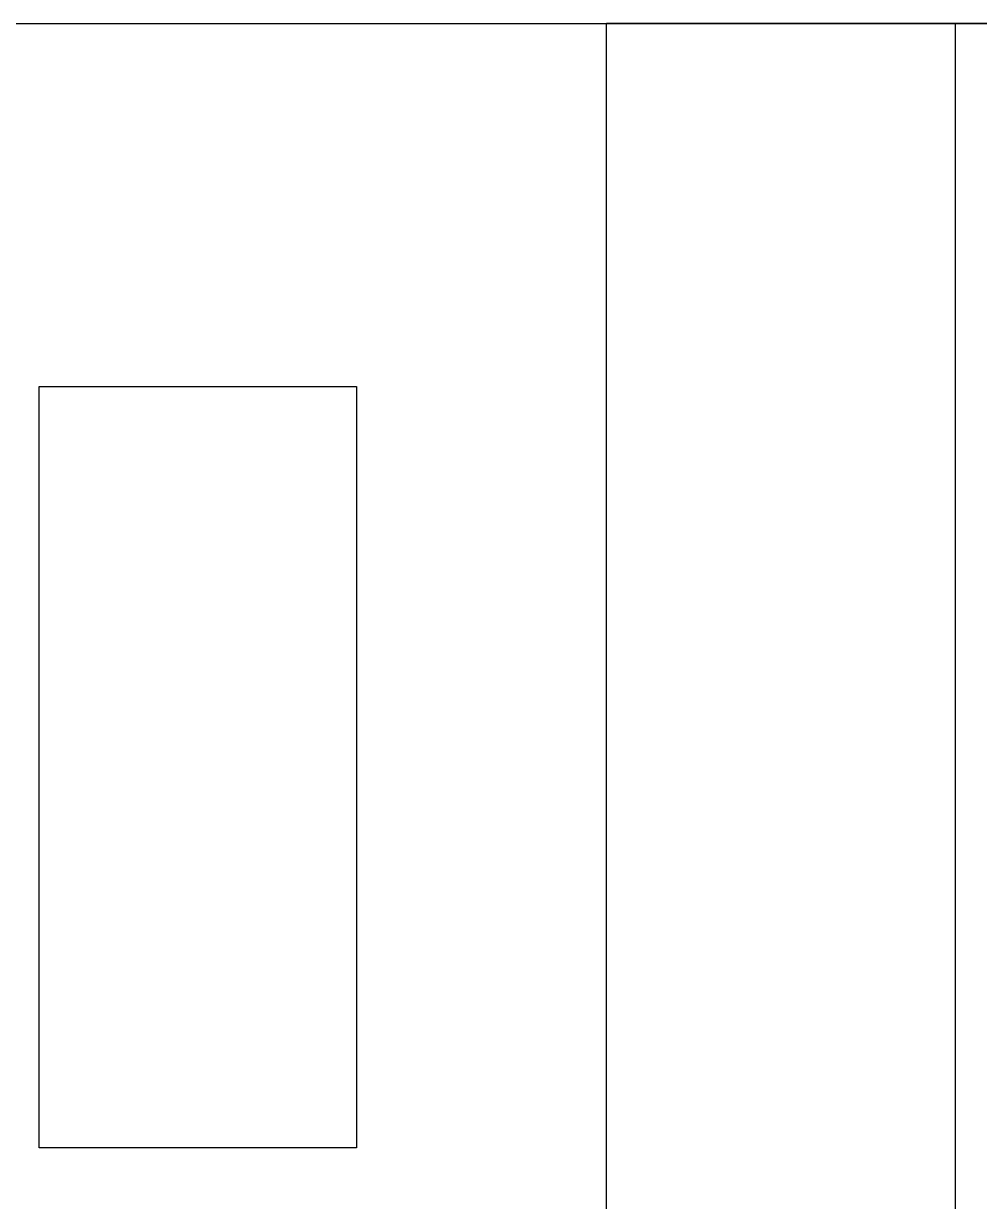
# Model space of a CAD drawing. Header units: millimetres. Extents: x 24870 to 27223, y 1839 to 3696.
# Drawn here: x 26938.1 to 27088.8, y 2804 to 2989.7 of the extents above; entities that cross this region are included whole.
import ezdxf

# ---------------------------------------------------------------- set-up
doc = ezdxf.new("R2010")
doc.units = ezdxf.units.MM

msp = doc.modelspace()

# ---------------------------------------------------------------- linework, layer by layer
for p, q in [((26535.017, 2989.684), (27100.017, 2989.684)), ((27100.017, 2989.684), (27030.017, 2989.684)), ((27030.017, 2768.416), (27030.017, 2989.684)), ((27085.017, 2989.684), (27085.017, 2713.416)), ((26940.611, 2812.47), (26940.611, 2932.47)), ((26940.611, 2932.47), (26990.611, 2932.47)), ((26990.611, 2932.47), (26990.611, 2812.47)), ((26990.611, 2812.47), (26940.611, 2812.47))]:
    msp.add_line(p, q)

doc.saveas('drawing.dxf')
